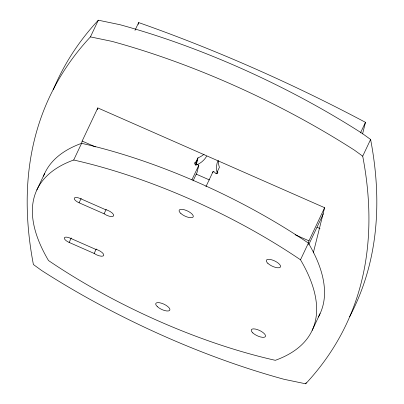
<?xml version="1.0" encoding="UTF-8"?>
<svg xmlns="http://www.w3.org/2000/svg" width="404" height="404" viewBox="0 0 404 404"><rect width="100%" height="100%" fill="white"/><g stroke="black" fill="none" stroke-linecap="round" stroke-linejoin="round"><path stroke-width="0.61" d="M195.289 165.009L196.036 161.984L197.975 157.878L199.066 157.403A22.907 21.225 13.9 0 0 204.01 154.242M195.849 165.271L197.339 159.221M196.182 165.14L197.975 157.878M196.036 161.984A1.464 1.358 13.9 0 0 194.728 163.807A1.464 1.358 13.9 0 0 197.046 164.413L198.829 165.201L197.041 172.458L193.051 180.896M212.822 172.685L213.12 171.473L214.903 172.261A1.464 1.358 13.9 0 0 216.903 173.548A1.464 1.358 13.9 0 0 217.468 171.402L219.407 167.296A22.907 21.225 13.9 0 1 218.296 160.514M216.872 173.821L217.468 171.402M81.547 143.476L82.153 141.062L97.813 107.929L324.619 207.701L313.297 252.889M97.364 109.742L97.813 107.929M138.208 24.402L138.668 22.574A627.094 231.866 25.3 0 1 365.469 122.341L362.57 133.921M308.353 243.248L308.959 240.829L324.619 207.701M306.202 382.689L305.676 383.8L284.118 379.311A347.698 128.558 25.3 0 1 41.627 270.493L33.396 264.529A1649.138 609.762 25.3 0 1 90.435 36.89L98.323 20.2L119.882 24.689A347.698 128.558 25.3 0 1 362.373 133.507L370.604 139.471A1649.138 609.762 25.3 0 1 349.637 316.68M36.815 190.016L44.703 173.326M308.393 243.097L300.5 259.787A333.648 123.366 25.3 0 1 275.311 360.317A273.604 101.167 25.3 0 1 48.51 260.55A333.648 123.366 25.3 0 1 73.7 160.014L81.588 143.324A273.604 101.167 25.3 0 1 308.393 243.097A333.648 123.366 25.3 0 1 318.362 316.963M134.987 30.361L138.668 22.574M79.083 202.788A5.868 2.171 25.3 0 1 74.265 198.293A5.868 2.171 25.3 0 1 80.159 198.51L105.156 209.509A6.701 2.48 25.3 0 1 113.696 215.64A6.701 2.48 25.3 0 1 104.086 213.787L79.083 202.788L81.189 198.339M69.15 242.44A5.868 2.171 25.3 0 1 64.327 237.946A5.868 2.171 25.3 0 1 70.22 238.163L95.223 249.157A6.701 2.48 25.3 0 1 103.757 255.288A6.701 2.48 25.3 0 1 94.152 253.439L69.15 242.44L71.25 237.991M104.086 213.787L106.191 209.338M94.152 253.439L96.253 248.985M191.915 179.825L198.829 165.201M205.939 186.663L213.12 171.473M360.474 132.911L365.469 122.341M308.737 244.708L323.331 213.832M305.676 383.8A1649.138 609.762 25.3 0 0 362.711 156.161L370.604 139.471M312.196 330.315L320.084 313.625M90.435 36.89L111.994 41.38A347.698 128.558 25.3 0 1 354.485 150.197L362.711 156.161M196.187 174.114L209.423 179.931M317.095 227.306L319.978 228.573M82.153 141.062L95.41 146.889M295.147 234.754L308.959 240.829M73.7 160.014A273.604 101.167 25.3 0 1 300.5 259.787M43.486 176.21A333.648 123.366 25.3 0 1 81.588 143.324M216.988 172.326A22.907 21.225 13.9 0 1 217.731 161.09M206.651 156.227A22.907 21.225 13.9 0 1 197.278 164.665M53.217 89.829A1649.138 609.762 25.3 0 1 98.323 20.2M157.313 306.606A7.747 2.863 25.3 0 0 169.468 310.55A7.747 2.863 25.3 0 0 161.671 303.273A7.747 2.863 25.3 0 0 157.313 306.606M180.881 213.494A7.747 2.863 25.3 0 0 192.945 217.175A7.747 2.863 25.3 0 0 184.749 209.893A7.747 2.863 25.3 0 0 180.881 213.494M252.823 332.901A7.822 2.894 25.3 0 0 265.095 336.88A7.822 2.894 25.3 0 0 257.222 329.538A7.822 2.894 25.3 0 0 252.823 332.901M267.872 263.352A7.822 2.894 25.3 0 0 280.144 267.332A7.822 2.894 25.3 0 0 272.271 259.989A7.822 2.894 25.3 0 0 267.872 263.352"/></g></svg>
